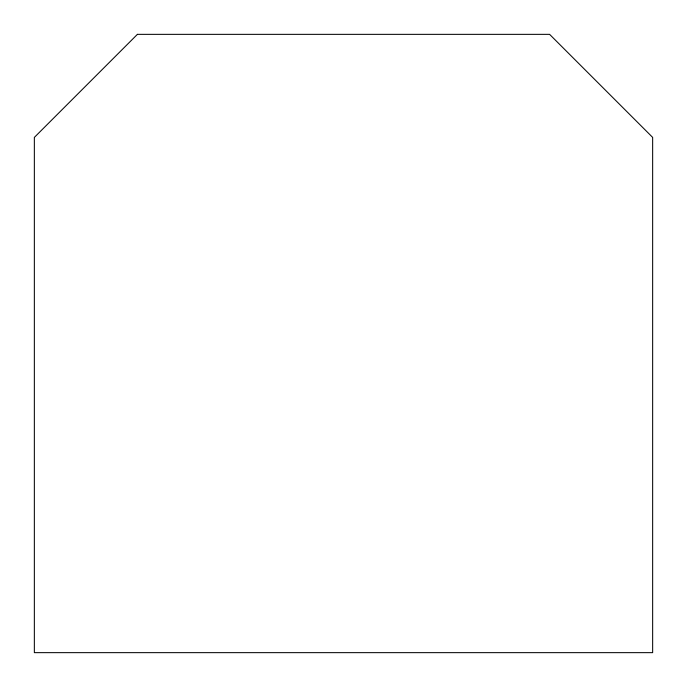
<?xml version="1.0" encoding="UTF-8"?>
<svg xmlns="http://www.w3.org/2000/svg" width="687" height="687" viewBox="0 0 687 687"><rect width="100%" height="100%" fill="white"/><g stroke="black" fill="none" stroke-linecap="round" stroke-linejoin="round"><path stroke-width="1.03" d="M137.4 34.35L34.35 137.4L34.35 652.65L652.65 652.65L652.65 137.4L549.6 34.35L137.4 34.35"/></g></svg>
